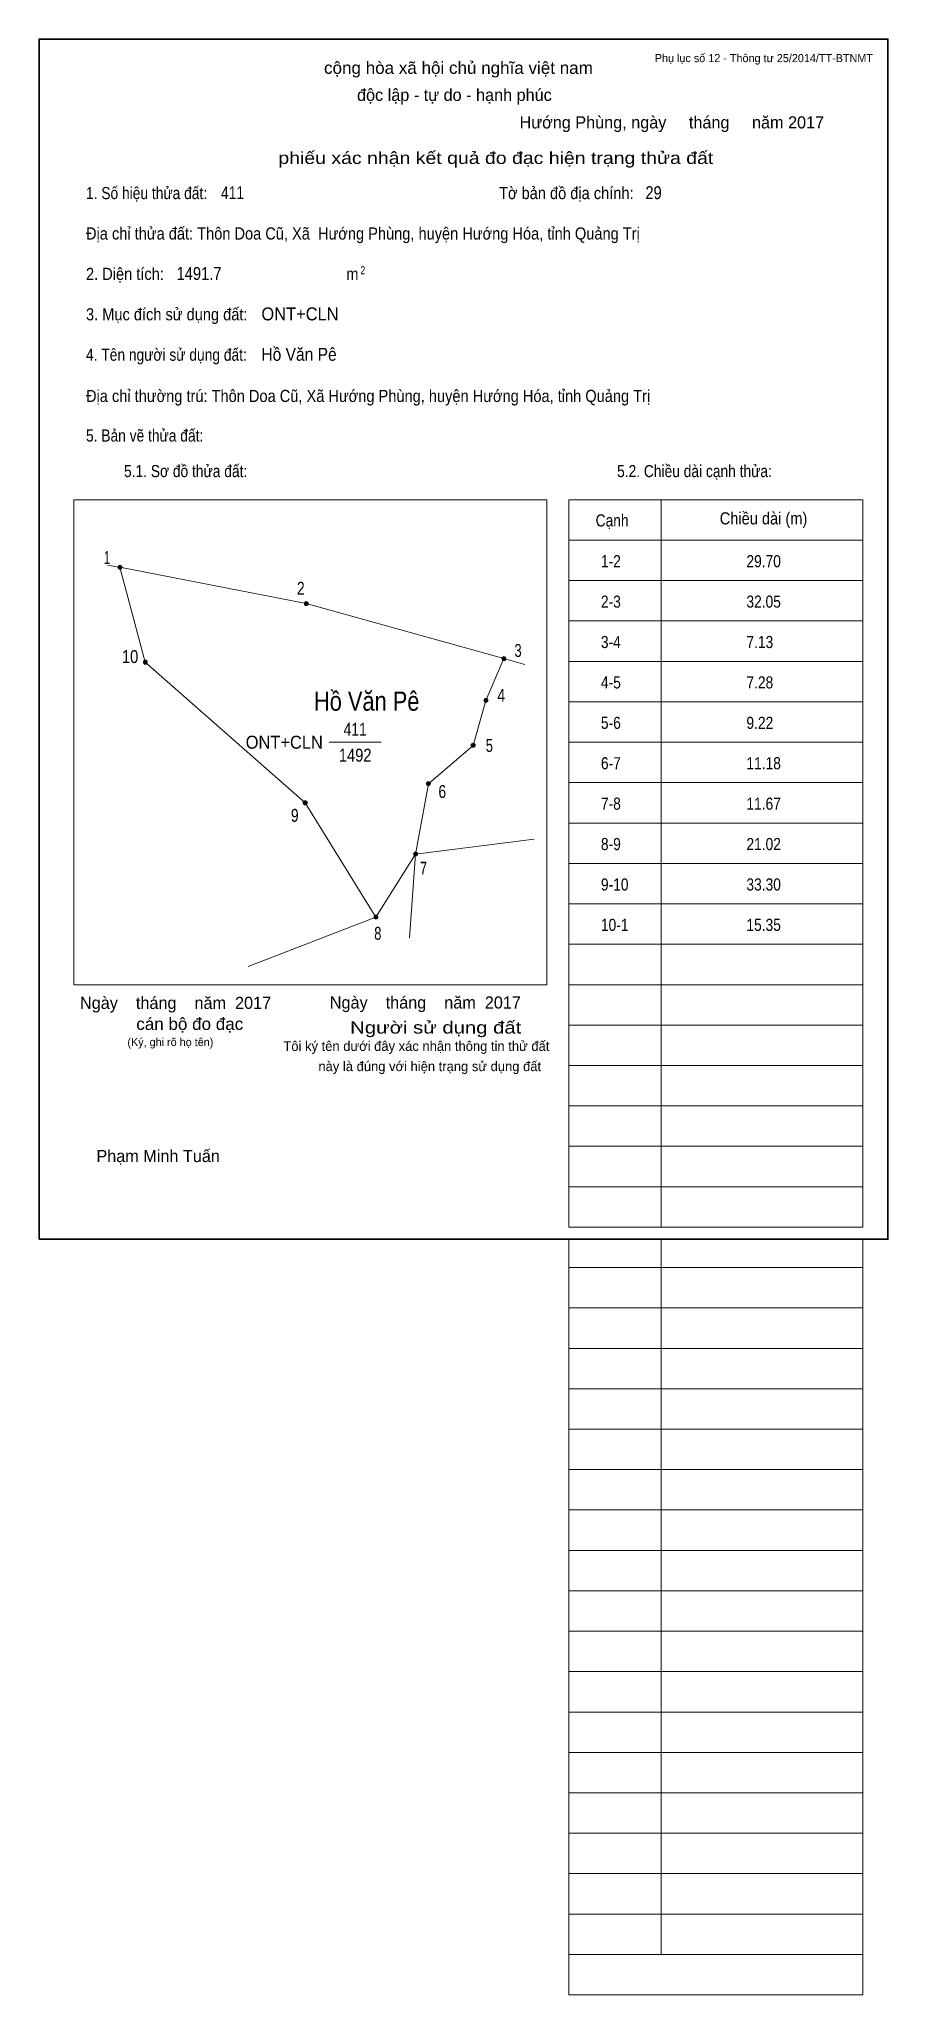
# Model space of a CAD drawing. Header units: centimetres. Extents: x 0 to 21, y -18.7 to 29.7.
import ezdxf
from ezdxf.enums import TextEntityAlignment as Align

# ---------------------------------------------------------------- set-up
doc = ezdxf.new("R2010")
doc.units = ezdxf.units.CM
doc.header["$LTSCALE"] = 0.12
for name, color, linetype in [('2', 7, 'Continuous'), ('30', 7, 'Continuous'), ('34', 7, 'Continuous')]:
    doc.layers.add(name, color=color, linetype=linetype)
for name, color, linetype, lineweight in [('32', 7, 'Continuous', 13), ('33', 7, 'Continuous', 13), ('6', 7, 'Continuous', 13), ('63', 7, 'Continuous', 13)]:
    doc.layers.add(name, color=color, linetype=linetype, lineweight=lineweight)

msp = doc.modelspace()

# ---------------------------------------------------------------- hatches: boundary and pattern name
at = {"layer": '32'}
for points in [[(2.0508, 16.6283, 1), (1.9508, 16.6283, 1)], [(6.6639, 15.7294, 1), (6.5639, 15.7294, 1)], [(2.6759, 14.2813, 1), (2.5759, 14.2813, 1)], [(11.5508, 14.37, 1), (11.4508, 14.37, 1)], [(11.1061, 13.3334, 1), (11.0061, 13.3334, 1)], [(10.7896, 12.2256, 1), (10.6896, 12.2256, 1)], [(9.6818, 11.2761, 1), (9.5818, 11.2761, 1)], [(6.6323, 10.7998, 1), (6.5323, 10.7998, 1)], [(9.3653, 9.5353, 1), (9.2653, 9.5353, 1)], [(8.3825, 7.9717, 1), (8.2825, 7.9717, 1)]]:
    msp.add_hatch(color=256, dxfattribs=at).paths.add_polyline_path(points)

# ---------------------------------------------------------------- linework, layer by layer
for centre in [(2.0008, 16.6283), (6.6139, 15.7294), (2.6259, 14.2813), (11.5008, 14.37), (11.0561, 13.3334), (10.7396, 12.2256), (9.6318, 11.2761), (6.5823, 10.7998), (9.3153, 9.5353), (8.3325, 7.9717)]:
    msp.add_circle(centre, 0.05, dxfattribs=at)
at = {"layer": '33'}
msp.add_line((7.18, 12.3), (8.46, 12.3), dxfattribs=at)
at = {"layer": '6'}
for p, q in [((1.69, 16.68), (1.96, 16.63)), ((1.96, 16.63), (2, 16.63)), ((1.99, 16.65), (2, 16.63)), ((11.5, 14.37), (12.02, 14.22)), ((9.31, 9.53), (9.16, 7.46))]:
    msp.add_line(p, q, dxfattribs=at)
for points in [[(2, 16.63), (2.62, 14.28), (6.58, 10.8), (8.33, 7.97), (5.17, 6.75)], [(2, 16.63), (6.61, 15.73), (11.5, 14.37)], [(11.5, 14.37), (11.05, 13.33), (10.74, 12.22), (9.63, 11.27), (9.31, 9.53)], [(12.25, 9.9), (9.31, 9.53), (8.33, 7.97)]]:
    msp.add_lwpolyline(points, dxfattribs=at)
at = {"layer": '63'}
for p, q in [((0.86, 18.3), (12.56, 18.3)), ((0.86, 6.3), (0.86, 18.3)), ((12.56, 6.3), (12.56, 18.3)), ((13.11, 18.3), (20.38, 18.3)), ((13.11, 0.3), (13.11, 18.3)), ((15.39, 0.3), (15.39, 18.3)), ((20.38, 0.3), (20.38, 18.3)), ((13.11, 17.3), (20.38, 17.3)), ((13.11, 16.3), (20.38, 16.3)), ((13.11, 15.3), (20.38, 15.3)), ((13.11, 14.3), (20.38, 14.3)), ((13.11, 13.3), (20.38, 13.3)), ((13.11, 12.3), (20.38, 12.3)), ((13.11, 11.3), (20.38, 11.3)), ((13.11, 10.3), (20.38, 10.3)), ((13.11, 9.3), (20.38, 9.3)), ((13.11, 8.3), (20.38, 8.3)), ((13.11, 7.3), (20.38, 7.3)), ((0.86, 6.3), (12.56, 6.3)), ((13.11, 6.3), (20.38, 6.3)), ((13.11, 5.3), (20.38, 5.3)), ((13.11, 4.3), (20.38, 4.3)), ((13.11, 3.3), (20.38, 3.3)), ((13.11, 2.3), (20.38, 2.3)), ((13.11, 1.3), (20.38, 1.3)), ((13.11, 0.3), (20.38, 0.3)), ((13.11, -18.7), (13.11, 0)), ((15.39, -17.7), (15.39, 0)), ((20.38, -18.7), (20.38, 0)), ((13.11, -0.7), (20.38, -0.7)), ((13.11, -0.7), (20.38, -0.7)), ((13.11, -1.7), (20.38, -1.7)), ((13.11, -2.7), (20.38, -2.7)), ((13.11, -3.7), (20.38, -3.7)), ((13.11, -4.7), (20.38, -4.7)), ((13.11, -5.7), (20.38, -5.7)), ((13.11, -6.7), (20.38, -6.7)), ((13.11, -7.7), (20.38, -7.7)), ((13.11, -8.7), (20.38, -8.7)), ((13.11, -9.7), (20.38, -9.7)), ((13.11, -10.7), (20.38, -10.7)), ((13.11, -11.7), (20.38, -11.7)), ((13.11, -12.7), (20.38, -12.7)), ((13.11, -13.7), (20.38, -13.7)), ((13.11, -14.7), (20.38, -14.7)), ((13.11, -15.7), (20.38, -15.7)), ((13.11, -16.7), (20.38, -16.7)), ((13.11, -17.7), (20.38, -17.7)), ((13.11, -18.7), (20.38, -18.7))]:
    msp.add_line(p, q, dxfattribs=at)
at = {"layer": '63', "lineweight": 35}
msp.add_lwpolyline([(0, 0), (0, 29.7), (21, 29.7), (21, 0)], close=True, dxfattribs=at)

# ---------------------------------------------------------------- texts
at = {"layer": '2', "width": 0.85}
msp.add_text('Hồ Văn Pê', height=0.4747, dxfattribs=at).set_placement((8.105, 13.08), align=Align.CENTER)
at = {"layer": '30', "width": 0.85}
for s, p in [('1-2', (13.9, 16.63)), ('29.70', (17.5, 16.63)), ('2-3', (13.9, 15.63)), ('32.05', (17.5, 15.63)), ('3-4', (13.9, 14.63)), ('7.13', (17.5, 14.63)), ('4-5', (13.9, 13.63)), ('7.28', (17.5, 13.63)), ('5-6', (13.9, 12.63)), ('9.22', (17.5, 12.63)), ('6-7', (13.9, 11.63)), ('11.18', (17.5, 11.63)), ('7-8', (13.9, 10.63)), ('11.67', (17.5, 10.63)), ('8-9', (13.9, 9.63)), ('21.02', (17.5, 9.63)), ('9-10', (13.9, 8.63)), ('33.30', (17.5, 8.63)), ('10-1', (13.9, 7.63)), ('15.35', (17.5, 7.63))]:
    msp.add_text(s, height=0.3, dxfattribs=at).set_placement(p)
at = {"layer": '32'}
for s, width, p in [('1', 0.65, (1.68, 16.71)), ('2', 0.8, (6.475, 15.95)), ('10', 0.85, (2.25, 14.26)), ('3', 0.75, (11.85, 14.41)), ('4', 0.8, (11.435, 13.3)), ('5', 0.75, (11.14, 12.06)), ('6', 0.8, (9.975, 10.92)), ('9', 0.8, (6.325, 10.33)), ('7', 0.75, (9.51, 9.02)), ('8', 0.75, (8.38, 7.41))]:
    msp.add_text(s, height=0.32, dxfattribs=dict(at, width=width)).set_placement(p, align=Align.CENTER)
at = {"layer": '33'}
for s, width, p in [('411', 0.8, (7.82, 12.46)), ('1492', 0.85, (7.82, 11.82))]:
    msp.add_text(s, height=0.32, dxfattribs=dict(at, width=width)).set_placement(p, align=Align.CENTER)
at = {"layer": '33', "width": 0.95}
msp.add_text('ONT+CLN', height=0.32, dxfattribs=at).set_placement((7.02, 12.14), align=Align.RIGHT)
at = {"layer": '34'}
for s, width, p in [('411', 0.8, (4.5, 25.74)), ('29', 0.85, (15, 25.74)), ('1491.7', 0.85, (3.4, 23.74)), ('ONT+CLN', 0.95, (5.5, 22.74)), ('Hồ Văn Pê', 0.9, (5.5, 21.74))]:
    msp.add_text(s, height=0.32, dxfattribs=dict(at, width=width)).set_placement(p)
at = {"layer": '63', "width": 1.05}
msp.add_text('cộng hòa xã hội chủ nghĩa việt nam', height=0.3, dxfattribs=at).set_placement((10.375, 28.84), align=Align.CENTER)
at = {"layer": '63'}
for s, height, p in [('Phụ lục số 12 - Thông tư 25/2014/TT-BTNMT', 0.2, (20.63, 29.13)), ('Ngày    tháng    năm  2017', 0.3, (5.74, 5.7)), ('Ngày    tháng    năm  2017', 0.3, (11.92, 5.71)), ('(Ký, ghi rõ họ tên)', 0.2, (4.31, 4.78))]:
    msp.add_text(s, height=height, dxfattribs=at).set_placement(p, align=Align.RIGHT)
for s, height, p in [('độc lập - tự do - hạnh phúc', 0.3, (10.275, 28.17)), ('Hướng Phùng, ngày     tháng     năm 2017', 0.3, (15.655, 27.49)), ('D', 0.00156, (8.3308, 7.97)), ('D', 0.00156, (8.3308, 7.97)), ('D', 0.00156, (8.3408, 7.99)), ('Tôi ký tên dưới đây xác nhận thông tin thử đất', 0.24, (9.335, 4.66)), ('này là đúng với hiện trạng sử dụng đất', 0.24, (9.665, 4.16)), ('Phạm Minh Tuấn', 0.3, (2.945, 1.91))]:
    msp.add_text(s, height=height, dxfattribs=at).set_placement(p, align=Align.CENTER)
for s, width, p in [('phiếu xác nhận kết quả đo đạc hiện trạng thửa đất', 1.2, (16.68, 26.61)), ('cán bộ đo đạc', 1.05, (5.05, 5.18)), ('Người sử dụng đất', 1.25, (11.93, 5.09))]:
    msp.add_text(s, height=0.3, dxfattribs=dict(at, width=width)).set_placement(p, align=Align.RIGHT)
for s, height, width, p in [('1. Số hiệu thửa đất:', 0.3, 0.85, (1.16, 25.74)), ('Tờ bản đồ địa chính:', 0.3, 0.9, (11.38, 25.74)), ('Địa chỉ thửa đất: Thôn Doa Cũ, Xã  Hướng Phùng, huyện Hướng Hóa, tỉnh Quảng Trị', 0.3, 0.9, (1.16, 24.74)), ('2. Diện tích:', 0.3, 0.9, (1.16, 23.74)), ('m', 0.3, 0.9, (7.6, 23.74)), ('2', 0.2, 0.8, (7.95, 23.88)), ('3. Mục đích sử dụng đất:', 0.3, 0.9, (1.16, 22.74)), ('4. Tên người sử dụng đất:', 0.3, 0.85, (1.16, 21.74)), ('Địa chỉ thường trú: Thôn Doa Cũ, Xã Hướng Phùng, huyện Hướng Hóa, tỉnh Quảng Trị', 0.3, 0.9, (1.16, 20.72)), ('5. Bản vẽ thửa đất:', 0.3, 0.85, (1.16, 19.74)), ('5.1. Sơ đồ thửa đất:', 0.3, 0.85, (2.1, 18.86)), ('5.2. Chiều dài cạnh thửa:', 0.3, 0.85, (14.3, 18.86)), ('Cạnh', 0.3, 0.85, (13.77, 17.64)), ('Chiều dài (m)', 0.3, 0.9, (16.84, 17.69))]:
    msp.add_text(s, height=height, dxfattribs=dict(at, width=width)).set_placement(p)

doc.saveas('drawing.dxf')
